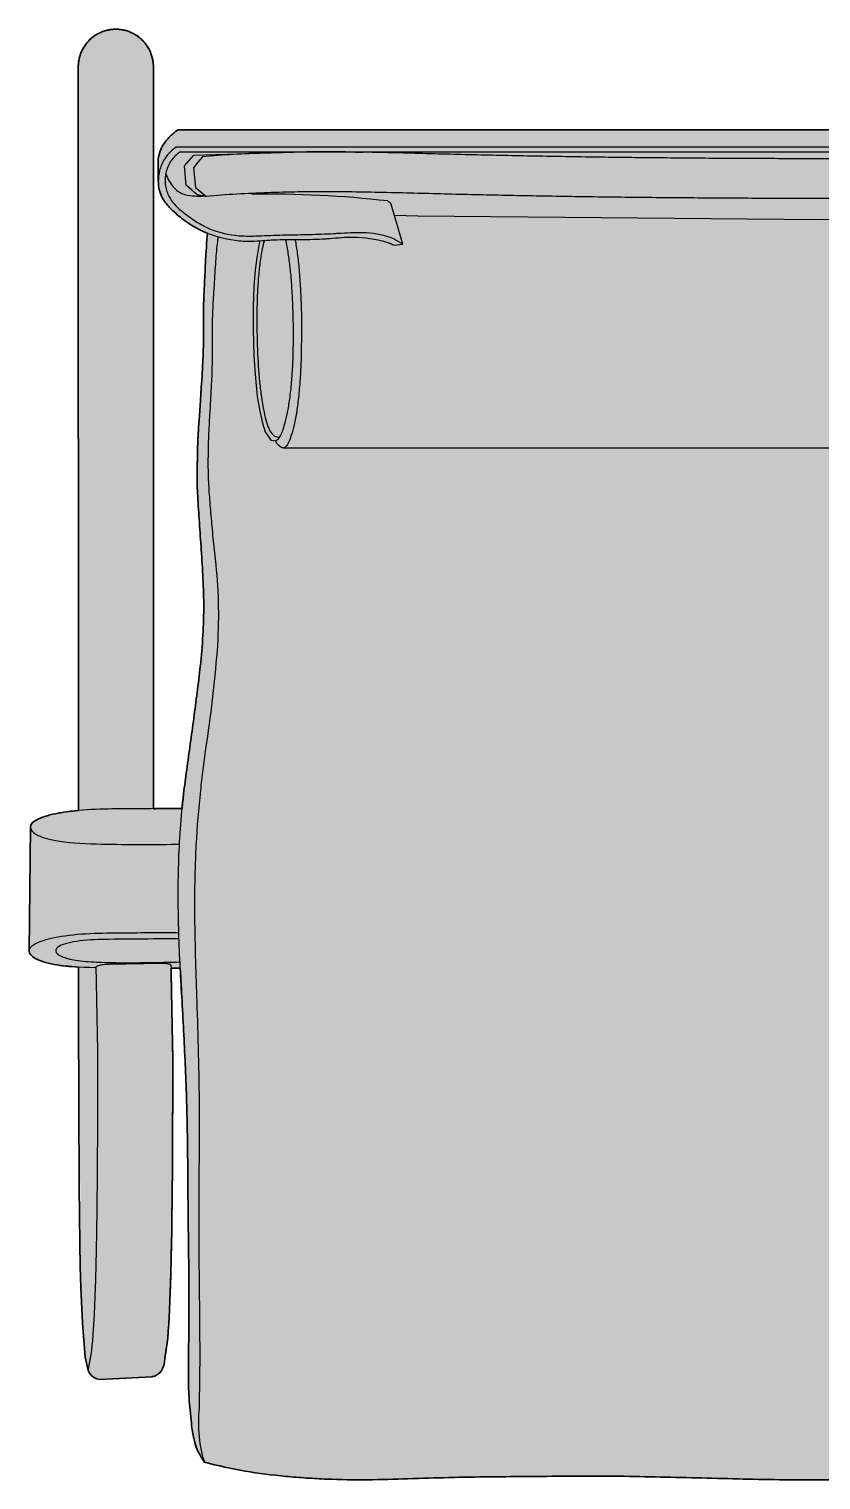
# Model space of a CAD drawing. Header units: millimetres. Extents: x 0 to 2593, y -1317 to 964.
# Drawn here: x 1627 to 2024, y -1104 to -377 of the extents above; entities that cross this region are included whole.
import ezdxf

# ---------------------------------------------------------------- set-up
doc = ezdxf.new("R2010")
doc.units = ezdxf.units.MM
doc.layers.add('Blocks', color=7, linetype='Continuous')
doc.layers.add('Blocks$Fill', color=7, linetype='Continuous', true_color=0xffffff)
doc.layers.add('Blocks$Inner', color=7, linetype='Continuous', lineweight=25, true_color=0x007f00)
doc.layers.add('Blocks$Outline', color=7, linetype='Continuous', lineweight=35, true_color=0xff3f3f)

# ---------------------------------------------------------------- blocks, each defined once
blk = doc.blocks.new('PK20 Top')
at = {"layer": 'Blocks$Fill'}
blk.add_hatch(color=256, dxfattribs=at).paths.add_polyline_path([(-438.19, 334.41), (-438.33, 706.19), (-438.34, 706.61), (-438.36, 707.03), (-438.38, 707.45), (-438.42, 707.88), (-438.46, 708.31), (-438.52, 708.74), (-438.59, 709.17), (-438.66, 709.61), (-438.75, 710.05), (-438.85, 710.48), (-438.96, 710.92), (-439.08, 711.36), (-439.22, 711.8), (-439.36, 712.23), (-439.52, 712.67), (-439.69, 713.1), (-439.87, 713.53), (-440.06, 713.96), (-440.26, 714.39), (-440.47, 714.81), (-440.7, 715.23), (-440.94, 715.64), (-441.18, 716.05), (-441.44, 716.46), (-441.71, 716.86), (-442, 717.25), (-442.29, 717.63), (-442.59, 718.01), (-442.9, 718.38), (-443.22, 718.75), (-443.56, 719.1), (-443.9, 719.45), (-444.25, 719.79), (-444.6, 720.12), (-444.97, 720.44), (-445.34, 720.75), (-445.72, 721.04), (-446.11, 721.33), (-446.51, 721.61), (-446.91, 721.88), (-447.31, 722.14), (-447.73, 722.38), (-448.14, 722.61), (-448.56, 722.84), (-448.99, 723.05), (-449.41, 723.25), (-449.85, 723.43), (-450.28, 723.61), (-450.71, 723.77), (-451.15, 723.93), (-451.59, 724.07), (-452.03, 724.2), (-452.46, 724.32), (-452.9, 724.42), (-453.34, 724.52), (-453.78, 724.61), (-454.21, 724.68), (-454.65, 724.74), (-455.08, 724.8), (-455.51, 724.84), (-455.94, 724.87), (-456.36, 724.89), (-456.78, 724.91), (-457.2, 724.91), (-457.61, 724.9), (-458.03, 724.89), (-458.46, 724.86), (-458.88, 724.83), (-459.31, 724.79), (-459.74, 724.73), (-460.17, 724.67), (-460.61, 724.59), (-461.04, 724.5), (-461.48, 724.41), (-461.91, 724.3), (-462.35, 724.18), (-462.79, 724.05), (-463.22, 723.9), (-463.66, 723.75), (-464.09, 723.58), (-464.52, 723.41), (-464.95, 723.22), (-465.37, 723.02), (-465.8, 722.8), (-466.21, 722.58), (-466.63, 722.35), (-467.04, 722.1), (-467.44, 721.84), (-467.84, 721.58), (-468.23, 721.3), (-468.62, 721.01), (-469, 720.71), (-469.37, 720.4), (-469.73, 720.08), (-470.09, 719.75), (-470.44, 719.42), (-470.78, 719.07), (-471.1, 718.71), (-471.43, 718.35), (-471.74, 717.98), (-472.04, 717.6), (-472.33, 717.22), (-472.61, 716.82), (-472.87, 716.43), (-473.13, 716.02), (-473.38, 715.61), (-473.61, 715.2), (-473.84, 714.78), (-474.05, 714.36), (-474.25, 713.93), (-474.44, 713.51), (-474.62, 713.07), (-474.79, 712.64), (-474.94, 712.21), (-475.09, 711.77), (-475.22, 711.33), (-475.34, 710.9), (-475.45, 710.46), (-475.55, 710.02), (-475.64, 709.59), (-475.71, 709.15), (-475.78, 708.72), (-475.84, 708.29), (-475.88, 707.86), (-475.92, 707.44), (-475.94, 707.01), (-475.96, 706.59), (-475.96, 706.18), (-475.82, 333.54), (-478.9, 333.23), (-481.87, 332.85), (-484.7, 332.41), (-487.35, 331.91), (-488.82, 331.59), (-490.22, 331.25), (-491.53, 330.89), (-492.77, 330.51), (-493.35, 330.32), (-493.91, 330.12), (-494.45, 329.92), (-494.96, 329.72), (-495.45, 329.51), (-495.92, 329.3), (-496.36, 329.09), (-496.77, 328.88), (-497.17, 328.66), (-497.35, 328.55), (-497.53, 328.44), (-497.7, 328.33), (-497.87, 328.21), (-498.03, 328.1), (-498.18, 327.99), (-498.33, 327.87), (-498.47, 327.76), (-498.61, 327.65), (-498.73, 327.53), (-498.85, 327.42), (-498.97, 327.3), (-499.08, 327.19), (-499.18, 327.07), (-499.27, 326.95), (-499.36, 326.84), (-499.4, 326.78), (-499.45, 326.72), (-499.48, 326.66), (-499.52, 326.6), (-499.56, 326.55), (-499.59, 326.49), (-499.63, 326.43), (-499.66, 326.37), (-499.69, 326.31), (-499.72, 326.25), (-499.74, 326.19), (-499.77, 326.14), (-499.79, 326.08), (-499.81, 326.02), (-499.83, 325.96), (-499.85, 325.9), (-499.87, 325.84), (-499.89, 325.78), (-499.9, 325.73), (-499.92, 325.67), (-499.93, 325.61), (-499.94, 325.55), (-499.95, 325.49), (-499.95, 325.43), (-499.96, 325.37), (-499.96, 325.31), (-499.97, 325.26), (-499.97, 325.2), (-500.62, 263.11), (-500.62, 263.07), (-500.62, 263.03), (-500.62, 262.97), (-500.61, 262.91), (-500.61, 262.85), (-500.6, 262.79), (-500.59, 262.74), (-500.58, 262.68), (-500.57, 262.62), (-500.56, 262.56), (-500.55, 262.5), (-500.53, 262.44), (-500.51, 262.39), (-500.5, 262.33), (-500.48, 262.27), (-500.45, 262.21), (-500.43, 262.15), (-500.41, 262.1), (-500.38, 262.04), (-500.35, 261.98), (-500.33, 261.92), (-500.3, 261.87), (-500.26, 261.81), (-500.23, 261.75), (-500.2, 261.69), (-500.16, 261.64), (-500.12, 261.58), (-500.08, 261.52), (-500.04, 261.46), (-500, 261.41), (-499.91, 261.29), (-499.82, 261.18), (-499.72, 261.07), (-499.61, 260.95), (-499.5, 260.84), (-499.38, 260.73), (-499.26, 260.61), (-499.13, 260.5), (-499, 260.39), (-498.86, 260.28), (-498.71, 260.17), (-498.56, 260.06), (-498.4, 259.95), (-498.23, 259.84), (-497.89, 259.62), (-497.51, 259.41), (-497.11, 259.18), (-496.67, 258.97), (-496.21, 258.75), (-495.73, 258.54), (-495.22, 258.33), (-494.68, 258.12), (-494.13, 257.92), (-493.55, 257.72), (-492.94, 257.53), (-492.31, 257.34), (-490.99, 256.99), (-489.57, 256.66), (-488.07, 256.36), (-486.71, 256.12), (-485.29, 255.91), (-482.29, 255.55), (-479.11, 255.27), (-475.79, 255.04), (-474.64, 94.29), (-473.84, 76.87), (-472.43, 59.67), (-470.99, 52.88), (-470.29, 51.56), (-469.36, 50.4), (-468.15, 49.43), (-466.72, 48.74), (-465.12, 48.39), (-439.16, 49.76), (-437.58, 50.16), (-436.19, 50.89), (-435.04, 51.88), (-434.16, 53.02), (-433.08, 55.45), (-431.13, 68.76), (-430.38, 80.28), (-429.67, 97.9), (-428.77, 153.42), (-429.47, 254.48), (-429.2, 254.48), (-429.2, 254.48), (-427.47, 254.49), (-424.86, 254.5), (-422.29, 204.26), (-420.73, 114.81), (-420.77, 50.15), (-420.67, 43.82), (-420.55, 40.69), (-420.38, 37.6), (-420.13, 34.57), (-419.97, 33.07), (-419.78, 31.59), (-419.47, 28.16), (-419.15, 25.41), (-418.83, 23.18), (-418.21, 19.69), (-417.92, 18.23), (-417.76, 17.55), (-417.6, 16.9), (-417.43, 16.27), (-417.24, 15.66), (-417.05, 15.06), (-416.84, 14.47), (-416.62, 13.89), (-416.38, 13.32), (-416.12, 12.76), (-415.85, 12.22), (-415.56, 11.69), (-415.41, 11.42), (-415.25, 11.16), (-414.01, 9.09), (-412.77, 7.02), (-412.77, 7.02), (-407.66, 5.71), (-402.56, 4.53), (-397.46, 3.48), (-392.35, 2.56), (-387.25, 1.74), (-382.15, 1.04), (-371.94, -0.09), (-361.71, -0.91), (-351.48, -1.47), (-341.24, -1.76), (-331.02, -1.79), (-228.3, 0.01), (-103.78, -1.9), (41.44, -0.15), (123.47, -1.79), (133.69, -1.76), (143.92, -1.47), (154.16, -0.91), (164.38, -0.09), (174.59, 1.04), (179.7, 1.74), (184.8, 2.56), (189.9, 3.48), (195.01, 4.53), (200.11, 5.71), (205.21, 7.02), (205.21, 7.02), (205.21, 7.02), (207.7, 11.16), (207.86, 11.42), (208.01, 11.69), (208.29, 12.22), (208.57, 12.76), (208.82, 13.32), (209.06, 13.89), (209.29, 14.47), (209.49, 15.06), (209.69, 15.66), (209.87, 16.27), (210.04, 16.9), (210.21, 17.55), (210.36, 18.23), (210.66, 19.69), (211.27, 23.18), (211.59, 25.41), (211.91, 28.16), (212.23, 31.59), (212.42, 33.07), (212.58, 34.57), (212.83, 37.6), (213, 40.69), (213.11, 43.82), (213.22, 50.15), (213.73, 170.88), (214.74, 204.26), (217.31, 254.5), (221.65, 254.48), (221.65, 254.48), (221.91, 254.48), (221.59, 121.11), (222.83, 80.28), (223.58, 68.76), (225.52, 55.45), (226.61, 53.02), (227.48, 51.88), (228.64, 50.89), (230.03, 50.16), (231.6, 49.76), (257.56, 48.39), (259.16, 48.74), (260.6, 49.43), (261.8, 50.4), (262.74, 51.56), (263.44, 52.88), (264.88, 59.67), (266.28, 76.87), (267.09, 94.29), (268.04, 144.75), (268.24, 255.04), (271.55, 255.27), (274.73, 255.55), (277.73, 255.91), (279.15, 256.12), (280.52, 256.36), (282.02, 256.66), (283.44, 256.99), (284.76, 257.34), (285.39, 257.53), (285.99, 257.72), (286.57, 257.92), (287.13, 258.12), (287.66, 258.33), (288.17, 258.54), (288.66, 258.75), (289.12, 258.97), (289.55, 259.18), (289.96, 259.41), (290.33, 259.62), (290.68, 259.84), (290.84, 259.95), (291, 260.06), (291.15, 260.17), (291.3, 260.28), (291.44, 260.39), (291.58, 260.5), (291.71, 260.61), (291.83, 260.73), (291.95, 260.84), (292.06, 260.95), (292.16, 261.07), (292.26, 261.18), (292.36, 261.29), (292.45, 261.41), (292.49, 261.46), (292.53, 261.52), (292.57, 261.58), (292.61, 261.64), (292.64, 261.69), (292.68, 261.75), (292.71, 261.81), (292.74, 261.87), (292.77, 261.92), (292.8, 261.98), (292.83, 262.04), (292.85, 262.1), (292.88, 262.15), (292.9, 262.21), (292.92, 262.27), (292.94, 262.33), (292.96, 262.39), (292.98, 262.44), (292.99, 262.5), (293.01, 262.56), (293.02, 262.62), (293.03, 262.68), (293.04, 262.74), (293.05, 262.79), (293.05, 262.85), (293.06, 262.91), (293.06, 262.97), (293.06, 263.03), (293.07, 263.07), (293.07, 263.11), (292.41, 325.2), (292.41, 325.26), (292.41, 325.31), (292.4, 325.37), (292.4, 325.43), (292.39, 325.49), (292.38, 325.55), (292.37, 325.61), (292.36, 325.67), (292.35, 325.73), (292.33, 325.78), (292.32, 325.84), (292.3, 325.9), (292.28, 325.96), (292.26, 326.02), (292.24, 326.08), (292.21, 326.14), (292.19, 326.19), (292.16, 326.25), (292.13, 326.31), (292.1, 326.37), (292.07, 326.43), (292.04, 326.49), (292, 326.55), (291.97, 326.6), (291.93, 326.66), (291.89, 326.72), (291.85, 326.78), (291.81, 326.84), (291.72, 326.95), (291.62, 327.07), (291.52, 327.19), (291.41, 327.3), (291.3, 327.42), (291.18, 327.53), (291.05, 327.65), (290.92, 327.76), (290.78, 327.87), (290.63, 327.99), (290.48, 328.1), (290.32, 328.21), (290.15, 328.33), (289.98, 328.44), (289.8, 328.55), (289.61, 328.66), (289.22, 328.88), (288.8, 329.09), (288.36, 329.3), (287.9, 329.51), (287.41, 329.72), (286.89, 329.92), (286.35, 330.12), (285.79, 330.32), (285.21, 330.51), (283.98, 330.89), (282.66, 331.25), (281.27, 331.59), (279.8, 331.91), (277.14, 332.41), (274.32, 332.85), (271.35, 333.23), (268.27, 333.54), (268.41, 706.19), (268.4, 706.61), (268.39, 707.03), (268.37, 707.45), (268.33, 707.88), (268.29, 708.31), (268.24, 708.74), (268.17, 709.18), (268.1, 709.62), (268.01, 710.05), (267.91, 710.49), (267.8, 710.93), (267.68, 711.37), (267.55, 711.81), (267.41, 712.25), (267.25, 712.68), (267.09, 713.12), (266.91, 713.55), (266.72, 713.98), (266.52, 714.41), (266.31, 714.83), (266.08, 715.25), (265.85, 715.67), (265.6, 716.08), (265.34, 716.49), (265.07, 716.89), (264.79, 717.28), (264.5, 717.67), (264.2, 718.05), (263.89, 718.42), (263.57, 718.79), (263.24, 719.15), (262.9, 719.5), (262.55, 719.84), (262.19, 720.17), (261.83, 720.49), (261.45, 720.8), (261.07, 721.1), (260.68, 721.39), (260.29, 721.67), (259.89, 721.94), (259.48, 722.2), (259.07, 722.45), (258.66, 722.68), (258.24, 722.91), (257.81, 723.12), (257.38, 723.32), (256.95, 723.51), (256.52, 723.69), (256.08, 723.85), (255.65, 724.01), (255.21, 724.15), (254.77, 724.28), (254.33, 724.4), (253.89, 724.51), (253.45, 724.61), (253.02, 724.69), (252.58, 724.77), (252.15, 724.83), (251.71, 724.89), (251.28, 724.93), (250.86, 724.96), (250.43, 724.99), (250.01, 725), (249.59, 725.01), (249.18, 725), (248.75, 724.99), (248.33, 724.96), (247.9, 724.93), (247.47, 724.89), (247.04, 724.83), (246.61, 724.77), (246.17, 724.69), (245.73, 724.61), (245.29, 724.51), (244.86, 724.4), (244.42, 724.28), (243.98, 724.15), (243.54, 724.01), (243.1, 723.85), (242.67, 723.69), (242.23, 723.51), (241.8, 723.32), (241.38, 723.12), (240.95, 722.91), (240.53, 722.68), (240.12, 722.45), (239.7, 722.2), (239.3, 721.94), (238.9, 721.67), (238.5, 721.39), (238.11, 721.1), (237.73, 720.8), (237.36, 720.49), (237, 720.17), (236.64, 719.84), (236.29, 719.5), (235.95, 719.15), (235.62, 718.79), (235.3, 718.42), (234.99, 718.05), (234.68, 717.67), (234.39, 717.28), (234.11, 716.89), (233.84, 716.49), (233.59, 716.08), (233.34, 715.67), (233.1, 715.25), (232.88, 714.83), (232.67, 714.41), (232.47, 713.98), (232.28, 713.55), (232.1, 713.12), (231.93, 712.68), (231.78, 712.25), (231.64, 711.81), (231.5, 711.37), (231.38, 710.93), (231.28, 710.49), (231.18, 710.05), (231.09, 709.62), (231.02, 709.18), (230.95, 708.74), (230.9, 708.31), (230.85, 707.88), (230.82, 707.45), (230.8, 707.03), (230.78, 706.61), (230.78, 706.19), (230.64, 334.41), (216.4, 334.45), (214.9, 347.89), (214.09, 353.9), (212.29, 366.87), (207.28, 405.65), (206.52, 413.56), (205.97, 421.37), (205.64, 429.1), (205.56, 436.73), (205.7, 444.22), (206.02, 451.56), (208.64, 492.4), (208.75, 495.17), (208.82, 498.56), (208.74, 509.75), (208.61, 516.15), (208.11, 525.6), (206.75, 545.38), (205.93, 559.55), (205.72, 565.92), (205.59, 587.44), (204.71, 607.42), (204.24, 615.69), (203.94, 619.35), (203.61, 622.7), (204.91, 623.21), (206.16, 623.75), (207.15, 624.2), (208.11, 624.68), (209.04, 625.17), (209.96, 625.68), (210.9, 626.23), (211.82, 626.8), (212.73, 627.39), (213.62, 628), (214.51, 628.64), (215.4, 629.29), (217.17, 630.67), (218.79, 632), (220.39, 633.39), (221.57, 634.5), (222.14, 635.06), (222.69, 635.62), (223.22, 636.19), (223.73, 636.77), (224.22, 637.35), (224.68, 637.92), (224.92, 638.25), (225.16, 638.58), (225.39, 638.91), (225.6, 639.24), (225.81, 639.57), (226.01, 639.9), (226.2, 640.24), (226.38, 640.58), (226.62, 641.06), (226.85, 641.54), (227.05, 642.03), (227.24, 642.53), (227.42, 643.03), (227.58, 643.55), (227.72, 644.07), (227.85, 644.61), (227.97, 645.22), (228.08, 645.86), (228.17, 646.5), (228.23, 647.15), (228.26, 647.55), (228.29, 647.96), (228.3, 648.37), (228.31, 648.78), (228.44, 657.31), (228.45, 657.9), (228.43, 658.49), (228.42, 658.8), (228.39, 659.11), (228.37, 659.43), (228.34, 659.74), (228.3, 660.05), (228.25, 660.36), (228.2, 660.67), (228.15, 660.98), (228.09, 661.28), (228.02, 661.59), (227.95, 661.89), (227.87, 662.2), (227.79, 662.5), (227.7, 662.8), (227.61, 663.1), (227.51, 663.39), (227.35, 663.84), (227.18, 664.28), (226.99, 664.72), (226.8, 665.16), (226.64, 665.47), (226.49, 665.79), (226.32, 666.1), (226.15, 666.4), (225.98, 666.71), (225.8, 667.01), (225.42, 667.61), (225.02, 668.19), (224.6, 668.76), (224.16, 669.32), (223.71, 669.87), (223.39, 670.24), (223.06, 670.6), (222.54, 671.15), (222, 671.68), (221.44, 672.2), (220.86, 672.7), (220.27, 673.19), (219.67, 673.65), (219.05, 674.1), (218.41, 674.53), (-425.97, 674.53), (-426.6, 674.1), (-427.22, 673.65), (-427.83, 673.19), (-428.42, 672.7), (-428.99, 672.2), (-429.55, 671.68), (-430.09, 671.15), (-430.62, 670.6), (-430.94, 670.24), (-431.26, 669.87), (-431.72, 669.32), (-432.15, 668.76), (-432.57, 668.19), (-432.97, 667.61), (-433.35, 667.01), (-433.53, 666.71), (-433.71, 666.4), (-433.88, 666.1), (-434.04, 665.79), (-434.2, 665.47), (-434.35, 665.16), (-434.55, 664.72), (-434.73, 664.28), (-434.91, 663.84), (-435.07, 663.39), (-435.17, 663.1), (-435.26, 662.8), (-435.35, 662.5), (-435.43, 662.2), (-435.51, 661.89), (-435.58, 661.59), (-435.64, 661.28), (-435.7, 660.98), (-435.76, 660.67), (-435.81, 660.36), (-435.85, 660.05), (-435.89, 659.74), (-435.92, 659.43), (-435.95, 659.11), (-435.97, 658.8), (-435.99, 658.49), (-436, 657.9), (-436, 657.31), (-435.86, 648.78), (-435.85, 648.37), (-435.84, 647.96), (-435.82, 647.55), (-435.79, 647.15), (-435.72, 646.5), (-435.63, 645.86), (-435.53, 645.22), (-435.4, 644.61), (-435.27, 644.07), (-435.13, 643.55), (-434.97, 643.03), (-434.8, 642.53), (-434.61, 642.03), (-434.4, 641.54), (-434.18, 641.06), (-433.94, 640.58), (-433.76, 640.24), (-433.57, 639.9), (-433.37, 639.57), (-433.16, 639.24), (-432.94, 638.91), (-432.71, 638.58), (-432.48, 638.25), (-432.23, 637.92), (-431.77, 637.35), (-431.29, 636.77), (-430.78, 636.19), (-430.25, 635.62), (-429.69, 635.06), (-429.13, 634.5), (-427.94, 633.39), (-426.34, 632), (-424.72, 630.67), (-422.95, 629.29), (-422.07, 628.64), (-421.18, 628), (-420.28, 627.39), (-419.37, 626.8), (-418.45, 626.23), (-417.51, 625.68), (-416.6, 625.17), (-415.66, 624.68), (-414.71, 624.2), (-413.72, 623.75), (-412.46, 623.21), (-411.17, 622.7), (-411.5, 619.35), (-411.79, 615.69), (-412.98, 591.95), (-413.15, 587.44), (-413.28, 565.92), (-413.48, 559.55), (-414.3, 545.38), (-415.66, 525.6), (-416.16, 516.15), (-416.3, 509.75), (-416.38, 498.56), (-416.31, 495.17), (-416.19, 492.4), (-413.58, 451.56), (-413.26, 444.22), (-413.11, 436.73), (-413.2, 429.1), (-413.52, 421.37), (-414.07, 413.56), (-414.84, 405.65), (-421.64, 353.9), (-422.45, 347.89), (-423.95, 334.45)], flags=0)
at = {"layer": 'Blocks$Inner'}
for p, q in [((-475.82, 333.31), (-475.96, 706.18)), ((-438.19, 334.35), (-438.33, 706.19)), ((-425.97, 674.53), (218.41, 674.53)), ((219.35, 665.8), (-426.91, 665.8)), ((217.5, 663.34), (-425.06, 663.34)), ((-436, 657.31), (-435.86, 648.78)), ((-421.82, 646.59), (-422.71, 656.37)), ((-416.4, 642.01), (-421.79, 646.53)), ((-313.37, 617.2), (-319.15, 637.29)), ((-317.66, 616.71), (-313.37, 617.2)), ((-499.97, 325.2), (-500.62, 263.11)), ((-420.87, 126.05), (-420.91, 130.87))]:
    blk.add_line(p, q, dxfattribs=at)
for points in [[(-422.7, 656.39), (-418.07, 661.86), (-357.13, 663.59), (-337.12, 663.35), (-333.17, 663.29)], [(-413.79, 661), (-415.99, 658.24), (-418.18, 655.48), (-417.7, 650.53), (-417.21, 645.57), (-414.58, 643.36), (-411.95, 641.14)], [(109.97, 631.64), (98.29, 631.19), (-103.78, 629.49), (-305.85, 631.19), (-317.52, 631.64)], [(-384.91, 618.92), (-385.28, 617.53), (-386.4, 611.59), (-387.3, 604.4), (-387.94, 595.92), (-388.3, 586.06), (-388.32, 574.71), (-387.95, 561.16), (-387.22, 550.03), (-386.24, 540.94), (-385.06, 533.54), (-383.72, 527.53), (-382.36, 523.21), (-379.48, 518.99), (-377.13, 518.72), (-375.62, 519.72)], [(-373.18, 515.18), (-103.78, 515.18), (165.62, 515.18)], [(-439.16, 49.76), (-465.12, 48.39), (-466.72, 48.74), (-468.15, 49.43), (-469.36, 50.4), (-470.29, 51.56), (-470.99, 52.88), (-472.43, 59.67), (-473.84, 76.87), (-474.64, 94.29), (-474.97, 104.97), (-475.23, 116.5), (-475.59, 144.75), (-475.79, 230.02), (-475.79, 255.1)], [(-412.77, 7.02), (-414.01, 9.09), (-415.25, 11.16)]]:
    blk.add_lwpolyline(points, dxfattribs=at)
for centre, radius, start, end in [((-457.15, 706.09), 18.82, 0.29964, 180), ((-381.41, 111.57), 530.74, 83.45539, 90.83979)]:
    blk.add_arc(centre, radius, start, end, dxfattribs=at)
for points, knots in [([(-435.92, 656.05), (-436, 656.86), (-436.07, 659.36), (-435.49, 662.45), (-433.92, 666.31), (-432.32, 668.7), (-429.49, 671.87), (-427.68, 673.41), (-425.97, 674.53)], [-22.958154, -22.958154, -22.958154, -22.958154, -20.408714, -15.150867, -13.149932, -7.266655, -6.260067, 0, 0, 0, 0]), ([(-426.91, 665.8), (-428.74, 664.52), (-430.64, 662.76), (-433.43, 658.97), (-434.76, 656.08), (-435.83, 651.5), (-435.98, 648.03), (-435.35, 643.91), (-434.26, 640.9), (-431.89, 637.24), (-428.57, 633.85), (-423.41, 629.53), (-418.94, 626.33), (-410.45, 621.99), (-401.33, 619.55), (-390.44, 618.44), (-384.86, 618.93), (-376.58, 619.54), (-370.42, 619.54), (-361.21, 619.56), (-355.39, 619.69), (-346.75, 620.29), (-341.81, 620.94), (-331.5, 620.6), (-324.04, 619.26), (-319.01, 617.36), (-318.21, 617), (-317.66, 616.71)], [811.591004, 811.591004, 811.591004, 811.591004, 818.437585, 819.459918, 826.248579, 828.316755, 834.398381, 837.355801, 842.582897, 846.31389, 852.936124, 857.249607, 866.679956, 871.171121, 887.642873, 891.889457, 904.770354, 908.486624, 921.897835, 925.083791, 938.562296, 941.107198, 955.226758, 957.130605, 973.348577, 974.262071, 976.923547, 976.923547, 976.923547, 976.923547]), ([(-425.06, 663.34), (-426.83, 662.1), (-428.64, 660.34), (-431.05, 656.51), (-432.04, 653.6), (-432.58, 649.1), (-432.3, 645.74), (-430.9, 641.68), (-429.05, 638.56), (-425.9, 635.14), (-422.42, 632.43), (-417.53, 628.86), (-412.99, 626.06), (-404.77, 622.68), (-397.28, 621.39), (-387.26, 621.19), (-381.01, 621.61), (-372.02, 621.9), (-365.94, 621.95), (-357, 622.15), (-351.32, 622.36), (-342.34, 622.91), (-336.8, 623.27), (-327.38, 622.85), (-322.03, 621.85), (-316.37, 619.23), (-314.72, 618.21), (-313.37, 617.2)], [904.407793, 904.407793, 904.407793, 904.407793, 911.254375, 912.276707, 919.065368, 921.133544, 927.21517, 930.17259, 935.399686, 939.130679, 945.752913, 950.066397, 959.496746, 963.987911, 980.459663, 984.706246, 997.587143, 1001.303413, 1014.714624, 1017.90058, 1031.379086, 1033.923987, 1048.043548, 1049.947394, 1066.165367, 1067.07886, 1073.770095, 1073.770095, 1073.770095, 1073.770095]), ([(-103.78, 660.01), (-114.07, 660.02), (-134.71, 660.07), (-165.69, 660.24), (-196.7, 660.53), (-227.71, 660.94), (-253.57, 661.41), (-274.27, 661.86), (-289.76, 662.23), (-305.25, 662.65), (-320.76, 663.06), (-336.27, 663.36), (-351.75, 663.49), (-367.22, 663.38), (-387.87, 662.85), (-403.4, 661.92), (-413.79, 661)], [6.499797, 6.499797, 6.499797, 6.499797, 6.5495941, 6.5995941, 6.6495941, 6.6995941, 6.7495941, 6.7745941, 6.7995941, 6.8245941, 6.8495941, 6.8745941, 6.8995941, 6.9245941, 6.9495941, 6.9995941, 6.9995941, 6.9995941, 6.9995941]), ([(206.23, 661), (195.84, 661.92), (180.31, 662.85), (159.66, 663.38), (144.2, 663.49), (128.72, 663.36), (113.21, 663.06), (97.69, 662.65), (82.2, 662.23), (66.71, 661.86), (46.02, 661.41), (20.16, 660.94), (-10.85, 660.53), (-41.87, 660.24), (-72.84, 660.07), (-93.48, 660.02), (-103.78, 660.01)], [6, 6, 6, 6, 6.05, 6.075, 6.1, 6.125, 6.15, 6.175, 6.2, 6.225, 6.25, 6.3, 6.35, 6.4, 6.45, 6.499797, 6.499797, 6.499797, 6.499797]), ([(-432, 652.47), (-431.61, 651.19), (-430.61, 648.89), (-428.24, 645.5), (-425.16, 642.9), (-421.02, 641.54), (-416.98, 641.3), (-414.28, 641.32), (-413.22, 641.35)], [24.405325, 24.405325, 24.405325, 24.405325, 28.647197, 32.301124, 37.279286, 41.565488, 47.009446, 50.549152, 50.549152, 50.549152, 50.549152]), ([(-411.95, 641.14), (-413.05, 641.3), (-414.4, 641.52), (-415.6, 641.76), (-416.21, 641.9), (-416.37, 641.98), (-416.4, 642.01)], [8.08969398, 8.08969398, 8.08969398, 8.08969398, 8.11052731, 8.12094398, 8.13136065, 8.14005062, 8.14005062, 8.14005062, 8.14005062]), ([(-319.53, 643.02), (-319.53, 643.02), (-324.67, 643.14), (-334.95, 643.34), (-350.34, 643.48), (-365.71, 643.41), (-386.23, 642.92), (-401.65, 642.04), (-411.95, 641.14)], [7.9396895, 7.9396895, 7.9396895, 7.9396895, 7.939694, 7.964694, 7.989694, 8.014694, 8.039694, 8.089694, 8.089694, 8.089694, 8.089694]), ([(-103.78, 640.1), (-114.04, 640.1), (-134.59, 640.15), (-165.41, 640.32), (-196.24, 640.59), (-227.06, 640.99), (-252.75, 641.43), (-273.31, 641.86), (-288.7, 642.22), (-303.83, 642.62), (-313.83, 642.89), (-319.53, 643.02)], [7.5911259, 7.5911259, 7.5911259, 7.5911259, 7.6410708, 7.6910708, 7.7410708, 7.7910708, 7.8410708, 7.8660708, 7.8910708, 7.9160708, 7.9396895, 7.9396895, 7.9396895, 7.9396895]), ([(111.98, 643.02), (106.27, 642.89), (96.27, 642.62), (81.15, 642.22), (65.75, 641.86), (45.2, 641.43), (19.5, 640.99), (-11.32, 640.59), (-42.15, 640.32), (-72.97, 640.15), (-93.51, 640.1), (-103.78, 640.1)], [7.2425623, 7.2425623, 7.2425623, 7.2425623, 7.266181, 7.291181, 7.316181, 7.341181, 7.391181, 7.441181, 7.491181, 7.541181, 7.5911259, 7.5911259, 7.5911259, 7.5911259]), ([(-411.17, 622.7), (-411.63, 618.45), (-412, 613.36), (-412.27, 607.42), (-412.37, 605.12), (-412.55, 600.29), (-413.01, 592.14), (-413.31, 582.84), (-413.13, 572.13), (-413.38, 559.85), (-413.95, 550.47), (-414.3, 545.38)], [0.4003375, 0.4003375, 0.4003375, 0.4003375, 0.5238095, 0.5238095, 0.5238095, 0.5714286, 0.6190476, 0.6666667, 0.7142857, 0.7619048, 0.8095238, 0.8095238, 0.8095238, 0.8095238]), ([(-406.01, 621.08), (-406.04, 620.31), (-406.18, 618.75), (-406.6, 615.54), (-406.96, 611.32), (-407.39, 605.86), (-407.76, 599.93), (-408.11, 593.4), (-408.6, 586.18), (-408.89, 578.08), (-408.77, 568.94), (-408.82, 558.68), (-409.26, 547.11), (-409.87, 536.23), (-410.47, 526.47), (-410.82, 518.56), (-411, 509.95), (-410.96, 500.65), (-410.32, 490.64), (-409.42, 479.93), (-408.4, 468.63), (-407.56, 460.62), (-407.11, 456.51)], [-0.6247035, -0.6247035, -0.6247035, -0.6247035, -0.6041667, -0.5833333, -0.5416667, -0.5, -0.4583333, -0.4166667, -0.375, -0.3333333, -0.2916667, -0.25, -0.2083333, -0.1666667, -0.1458333, -0.125, -0.1041667, -0.0833333, -0.0625, -0.0416667, -0.0208333, 0, 0, 0, 0]), ([(-382.7, 619.21), (-383.43, 616.63), (-384.51, 611.65), (-385.62, 602.45), (-386.2, 593.9), (-386.47, 584.85), (-386.47, 572.58), (-386.11, 560.58), (-385.3, 549.6), (-384.19, 539.69), (-382.35, 529.79), (-380.14, 523.13), (-377.25, 520.5), (-375.03, 520.5)], [-0.9833417, -0.9833417, -0.9833417, -0.9833417, -0.8888889, -0.8333333, -0.7777778, -0.7222222, -0.6666667, -0.5555556, -0.5, -0.4444444, -0.3333333, -0.2222222, -0.1666667, -0.1666667, -0.1666667, -0.1666667]), ([(-368.15, 573.81), (-368.17, 577.01), (-368.29, 583.39), (-368.7, 592.74), (-369.32, 601.48), (-370.19, 609.32), (-371.13, 615.28), (-371.79, 618.44), (-372.07, 619.63)], [0.3333333, 0.3333333, 0.3333333, 0.3333333, 0.3888889, 0.4444444, 0.5, 0.5555556, 0.6111111, 0.648074, 0.648074, 0.648074, 0.648074]), ([(-367.38, 619.6), (-367.31, 619.24), (-366.84, 616.74), (-366.04, 611.72), (-365.16, 603.3), (-364.55, 593.85), (-364.22, 585.8), (-364.08, 579.03), (-364.11, 573.63), (-364.19, 568.15), (-364.25, 563.03), (-364.36, 558.04), (-364.65, 551.57), (-365.14, 545.11), (-365.73, 539.21), (-366.23, 535.21), (-366.78, 531.61), (-367.6, 527.21), (-368.32, 524.38), (-368.84, 522.68)], [0.3792907, 0.3792907, 0.3792907, 0.3792907, 0.3888889, 0.4444444, 0.5, 0.5555556, 0.6111111, 0.6388889, 0.6666667, 0.6944444, 0.7222222, 0.75, 0.7777778, 0.8333333, 0.8611111, 0.8888889, 0.9166667, 0.9444444, 1, 1, 1, 1]), ([(-368.57, 554.7), (-368.4, 557.79), (-368.17, 564.16), (-368.14, 570.59), (-368.15, 573.79)], [0.2222222, 0.2222222, 0.2222222, 0.2222222, 0.2777778, 0.3332515, 0.3332515, 0.3332515, 0.3332515]), ([(-370.24, 537.92), (-369.87, 540.33), (-369.2, 545.61), (-368.74, 551.59), (-368.57, 554.67)], [0.1111111, 0.1111111, 0.1111111, 0.1111111, 0.1666667, 0.2220504, 0.2220504, 0.2220504, 0.2220504]), ([(-414.3, 545.38), (-415.81, 524.26), (-416.17, 518.06), (-416.29, 511.25), (-416.3, 509.75)], [0.80952381, 0.80952381, 0.80952381, 0.80952381, 0.8452381, 0.85515619, 0.85515619, 0.85515619, 0.85515619]), ([(-372.74, 526.18), (-372.29, 527.71), (-371.4, 531.14), (-370.61, 535.49), (-370.24, 537.88)], [0, 0, 0, 0, 0.0555556, 0.1108371, 0.1108371, 0.1108371, 0.1108371]), ([(-375.62, 519.72), (-375.37, 519.98), (-374.39, 521.36), (-373.44, 523.86), (-372.75, 526.15)], [15, 15, 15, 15, 15.0277778, 15.1111026, 15.1111026, 15.1111026, 15.1111026]), ([(-368.84, 522.68), (-369.34, 520.99), (-370.09, 518.84), (-371.11, 516.83), (-371.87, 515.77), (-372.65, 515.19), (-373.72, 515.1), (-376.04, 516.32), (-377.13, 518.72)], [1, 1, 1, 1, 1.0555556, 1.0833333, 1.1111111, 1.1388889, 1.1666667, 1.2222222, 1.2222222, 1.2222222, 1.2222222]), ([(-420.98, 137.44), (-421.08, 148.63), (-421.11, 170.9), (-422.17, 204.22), (-423.66, 232.21), (-424.92, 254.91), (-425.64, 272.07), (-425.96, 289.33), (-425.7, 312.61), (-424.51, 330.18), (-423.18, 341.87)], [4.728114, 4.728114, 4.728114, 4.728114, 4.894781, 5.061448, 5.228114, 5.311448, 5.394781, 5.478114, 5.561448, 5.728114, 5.728114, 5.728114, 5.728114]), ([(-414.77, 343.51), (-415.76, 334.38), (-416.89, 320.61), (-417.56, 302.32), (-417.76, 288.64), (-417.66, 275.18), (-417.37, 261.74), (-416.97, 248.28), (-416.35, 230.34), (-415.69, 208), (-415.27, 181.25), (-415.47, 158.95), (-415.57, 141.15), (-415.63, 129.99), (-415.6, 121.01), (-415.56, 114.31), (-415.5, 107.58), (-415.45, 100.77), (-415.38, 93.98), (-415.3, 87.24), (-415.22, 80.46), (-415.14, 71.24), (-415.11, 59.52), (-415.12, 50.31), (-415.44, 34.49)], [3, 3, 3, 3, 3.090909, 3.136364, 3.181818, 3.227273, 3.272727, 3.318182, 3.363636, 3.454545, 3.545455, 3.636364, 3.681818, 3.727273, 3.75, 3.772727, 3.795455, 3.818182, 3.840909, 3.863636, 3.886364, 3.909091, 3.954545, 4, 4, 4, 4]), ([(-423.95, 334.45), (-428.45, 334.45), (-438.62, 334.43), (-454.47, 334.29), (-471.83, 334.16), (-487.65, 332.27), (-498.01, 328.94), (-500.99, 325.12), (-497.83, 321.36), (-487.14, 317.68), (-460.89, 316.29), (-439.64, 316.49), (-425.78, 316.58), (-425.25, 316.58)], [44.466029, 44.466029, 44.466029, 44.466029, 57.965212, 75.003192, 92.12148, 109.5772, 124.926092, 140.825745, 156.390247, 172.556488, 194.80623, 234.930322, 236.496993, 236.496993, 236.496993, 236.496993]), ([(-466.99, 254.67), (-467.17, 254.68), (-474.77, 254.91), (-487.79, 255.6), (-498.48, 259.28), (-501.64, 263.03), (-498.67, 266.86), (-488.31, 270.19), (-472.49, 272.08), (-455.12, 272.21), (-439.57, 272.34), (-429.71, 272.37), (-425.51, 272.37)], [-195.344717, -195.344717, -195.344717, -195.344717, -194.80623, -172.556488, -156.390247, -140.825745, -124.926092, -109.5772, -92.12148, -75.003192, -57.965212, -45.376188, -45.376188, -45.376188, -45.376188]), ([(-425.48, 269.16), (-429.51, 269.15), (-433.53, 269.14), (-437.55, 269.13), (-437.55, 269.13), (-437.55, 269.13), (-437.55, 269.13), (-437.82, 269.13), (-445.48, 269.11), (-457.95, 269.04), (-475.68, 268.61), (-485.92, 265.98), (-488.03, 262.96), (-485.26, 260.33), (-477.65, 258.26), (-457.59, 256.87), (-440.02, 257.34), (-426.07, 257.6), (-425.01, 257.62)], [44.638712, 44.638712, 44.638712, 44.638712, 56.76404, 56.76404, 56.76404, 56.764553, 56.764553, 56.764553, 57.582848, 79.833788, 94.575031, 109.089975, 119.21463, 131.67774, 142.191959, 153.108436, 191.862308, 195.036774, 195.036774, 195.036774, 195.036774]), ([(-467, 255.07), (-467.01, 255.13), (-466.96, 255.28), (-466.69, 255.52), (-466.14, 255.77), (-465.37, 256), (-464.42, 256.21), (-462.91, 256.44), (-461.67, 256.55), (-460.78, 256.59)], [9, 9, 9, 9, 9.0533957, 9.1228402, 9.1922846, 9.2617291, 9.3311735, 9.400618, 9.5395069, 9.5395069, 9.5395069, 9.5395069]), ([(-434.91, 257.06), (-434.18, 257.06), (-433.18, 257.03), (-431.96, 256.92), (-431.16, 256.8), (-430.51, 256.66), (-430, 256.49), (-429.66, 256.3), (-429.54, 256.17), (-429.5, 256.02)], [11.5395069, 11.5395069, 11.5395069, 11.5395069, 11.650618, 11.7061735, 11.7617291, 11.8172846, 11.8728402, 11.9283957, 11.9839513, 11.9839513, 11.9839513, 11.9839513]), ([(-424.86, 254.5), (-425.73, 254.5), (-427.18, 254.49), (-428.62, 254.48), (-429.2, 254.48), (-429.2, 254.48), (-429.2, 254.48), (-429.2, 254.48), (-429.29, 254.48), (-429.38, 254.48), (-429.47, 254.48)], [-237.542448, -237.542448, -237.542448, -237.542448, -234.930322, -233.195671, -233.195671, -233.195671, -233.195604, -233.195604, -233.195604, -232.927051, -232.927051, -232.927051, -232.927051]), ([(-420.73, 114.81), (-420.75, 117.19), (-420.85, 124.75), (-420.93, 132.28), (-420.98, 137.44)], [4, 4, 4, 4, 4.2281143, 4.7281143, 4.7281143, 4.7281143, 4.7281143]), ([(-419.78, 31.59), (-420.06, 33.56), (-420.43, 37.57), (-420.78, 45.89), (-420.8, 56.53), (-420.61, 69.16), (-420.52, 81.68), (-420.52, 94.06), (-420.59, 102.24), (-420.73, 114.81)], [3, 3, 3, 3, 3.083333, 3.166667, 3.333333, 3.5, 3.666667, 3.833333, 4, 4, 4, 4]), ([(-412.77, 7.02), (-405.96, 5.18), (-392.35, 2.25), (-375.35, 0.13), (-361.72, -0.95), (-348.07, -1.71), (-331.01, -1.94), (-310.64, -1.32), (-290.23, -0.62), (-269.65, -0.28), (-249.01, -0.16), (-228.3, 0.04), (-207.55, 0.08), (-186.81, -0.34), (-166.06, -0.83), (-145.31, -1.38), (-124.56, -1.82), (-110.7, -1.9), (-103.78, -1.9)], [4.9999987, 4.9999987, 4.9999987, 4.9999987, 5.033332, 5.0666653, 5.083332, 5.0999987, 5.133332, 5.1666653, 5.1999987, 5.233332, 5.2666653, 5.2999987, 5.333332, 5.3666653, 5.3999987, 5.433332, 5.4666653, 5.4999817, 5.4999817, 5.4999817, 5.4999817]), ([(-103.78, -1.9), (-96.85, -1.9), (-83, -1.82), (-62.25, -1.38), (-41.5, -0.83), (-20.74, -0.34), (0, 0.08), (20.75, 0.04), (41.46, -0.16), (62.1, -0.28), (82.67, -0.62), (103.08, -1.32), (123.45, -1.94), (140.51, -1.71), (154.16, -0.95), (167.79, 0.13), (184.8, 2.25), (198.41, 5.18), (205.21, 7.02)], [5.4999817, 5.4999817, 5.4999817, 5.4999817, 5.5332981, 5.5666314, 5.5999647, 5.6332981, 5.6666314, 5.6999647, 5.7332981, 5.7666314, 5.7999647, 5.8332981, 5.8666314, 5.8999647, 5.9166314, 5.9332981, 5.9666314, 5.9999647, 5.9999647, 5.9999647, 5.9999647])]:
    blk.add_open_spline(points, degree=3, knots=knots, dxfattribs=at)
for points, degree in [([(-421.79, 646.53), (-421.81, 646.55), (-421.82, 646.57), (-421.82, 646.59)], 3), ([(-319.15, 637.29), (-319.71, 637.83), (-320.3, 638.35), (-320.91, 638.84)], 3), ([(-414.84, 405.65), (-414.26, 410.96), (-413.38, 421.42), (-412.94, 436.82), (-413.51, 451.66), (-414.46, 465.88), (-415.44, 479.48), (-416.26, 492.52), (-416.53, 500.75), (-416.16, 516.15)], 3), ([(-407.11, 456.51), (-406.35, 449.74), (-405.47, 435.77), (-405.9, 420.96), (-406.44, 413.36)], 3), ([(-406.44, 413.36), (-407.11, 405.33), (-408.74, 389.03), (-410.91, 372.61), (-412.14, 364.47)], 3), ([(-421.64, 353.9), (-421.04, 358.24), (-419.84, 366.88), (-418.05, 379.77), (-416.39, 392.52), (-415.3, 401.43), (-414.84, 405.65)], 3), ([(-412.14, 364.47), (-412.63, 360.97), (-413.57, 353.97), (-414.39, 346.99), (-414.77, 343.51)], 3), ([(-423.18, 341.87), (-422.95, 343.88), (-422.46, 347.89), (-421.92, 351.9), (-421.64, 353.9)], 3), ([(-466.1, 209.34), (-467, 255.07)], 1), ([(-460.78, 256.59), (-447.85, 256.83)], 1), ([(-447.85, 256.83), (-434.91, 257.06)], 1), ([(-429.5, 256.02), (-428.57, 208.09)], 1), ([(-466.28, 155.68), (-466.1, 209.34)], 1), ([(-428.57, 208.09), (-428.77, 153.42)], 1), ([(-466.64, 122.67), (-466.28, 155.68)], 1), ([(-428.77, 153.42), (-429.14, 121.11)], 1), ([(-467.16, 98.85), (-466.64, 122.67)], 1), ([(-429.14, 121.11), (-429.67, 97.9)], 1), ([(-467.86, 80.83), (-467.16, 98.85)], 1), ([(-429.67, 97.9), (-430.38, 80.28)], 1), ([(-468.61, 69.04), (-467.86, 80.83)], 1), ([(-430.38, 80.28), (-431.13, 68.76)], 1), ([(-469.34, 61.96), (-468.61, 69.04)], 1), ([(-431.13, 68.76), (-433.08, 55.45)], 1), ([(-470.04, 58.12), (-469.34, 61.96)], 1), ([(-470.99, 52.88), (-470.04, 58.12)], 1), ([(-436.19, 50.89), (-437.58, 50.16)], 1), ([(-435.04, 51.88), (-436.19, 50.89)], 1), ([(-434.16, 53.02), (-435.04, 51.88)], 1), ([(-433.08, 55.45), (-434.16, 53.02)], 1), ([(-437.58, 50.16), (-439.16, 49.76)], 1), ([(-415.25, 11.16), (-416.09, 12.54), (-417.39, 15.54), (-418.47, 20.75), (-419.37, 26.5), (-419.78, 31.59)], 3), ([(-415.44, 34.49), (-415.85, 29.41), (-415.83, 24.43), (-415.38, 19.77)], 3), ([(-415.38, 19.77), (-414.94, 15.11), (-414.07, 10.76), (-412.77, 7.02)], 3)]:
    blk.add_open_spline(points, degree=degree, dxfattribs=at)
at = {"layer": 'Blocks$Outline'}
for points in [[(-475.96, 706.18), (-475.82, 333.54)], [(-436, 657.31), (-435.86, 648.78)], [(-499.97, 325.2), (-500.62, 263.11)], [(-475.79, 255.04), (-475.79, 230.02), (-475.59, 144.75), (-475.23, 116.5), (-474.97, 104.97), (-474.64, 94.29), (-473.84, 76.87), (-472.43, 59.67), (-470.99, 52.88), (-470.29, 51.56), (-469.36, 50.4), (-468.15, 49.43), (-466.72, 48.74), (-465.12, 48.39), (-439.16, 49.76)]]:
    blk.add_lwpolyline(points, dxfattribs=at)
blk.add_rational_spline([(-438.19, 334.41), (-438.26, 520.3), (-438.33, 706.19), (-438.43, 724.96), (-457.2, 724.91), (-475.88, 724.86), (-475.96, 706.18)], [1, 1, 1, 0.708030665767, 1, 0.70894234178, 0.998182341402], degree=2, knots=[0.060543, 0.060543, 0.060543, 371.839677, 371.839677, 401.346784, 401.346784, 430.761756, 430.761756, 430.761756], dxfattribs=at)
for points, knots in [([(228.44, 657.31), (228.45, 657.71), (228.43, 659.77), (227.94, 662.45), (226.36, 666.31), (224.76, 668.7), (221.94, 671.87), (220.12, 673.41), (218.41, 674.53), (3.62, 674.53), (-211.17, 674.53), (-425.97, 674.53), (-427.68, 673.41), (-429.49, 671.87), (-432.32, 668.7), (-433.92, 666.31), (-435.49, 662.45), (-435.99, 659.77), (-436.01, 657.71), (-436, 657.31)], [-666.016856, -666.016856, -666.016856, -666.016856, -664.786926, -659.52908, -657.528145, -651.644868, -650.638279, -644.378212, -644.378212, -644.378212, 0, 0, 0, 6.260067, 7.266655, 13.149932, 15.150867, 20.408714, 21.638643, 21.638643, 21.638643, 21.638643]), ([(-435.86, 648.78), (-435.86, 648.23), (-435.79, 646.8), (-435.35, 643.91), (-434.26, 640.9), (-431.89, 637.24), (-428.57, 633.85), (-423.41, 629.53), (-418.94, 626.33), (-414.28, 623.95), (-412.04, 623.03), (-411.17, 622.7)], [832.589518, 832.589518, 832.589518, 832.589518, 834.398381, 837.355801, 842.582897, 846.31389, 852.936124, 857.249607, 866.679956, 871.171121, 873.93856, 873.93856, 873.93856, 873.93856]), ([(-411.17, 622.7), (-411.63, 618.45), (-412, 613.36), (-412.27, 607.42), (-412.37, 605.12), (-412.55, 600.29), (-413.01, 592.14), (-413.31, 582.84), (-413.13, 572.13), (-413.38, 559.85), (-413.95, 550.47), (-414.3, 545.38), (-415.62, 526.89), (-416.05, 520.01), (-416.25, 513.4), (-416.29, 511.25), (-416.3, 509.75)], [0.4003375, 0.4003375, 0.4003375, 0.4003375, 0.5238095, 0.5238095, 0.5238095, 0.5714286, 0.6190476, 0.6666667, 0.7142857, 0.7619048, 0.8095238, 0.8095238, 0.8095238, 0.8407908, 0.8452381, 0.8551562, 0.8551562, 0.8551562, 0.8551562]), ([(-416.3, 509.75), (-416.48, 499.46), (-416.22, 491.84), (-415.44, 479.48), (-414.46, 465.88), (-413.51, 451.66), (-412.94, 436.82), (-413.38, 421.42), (-414.26, 410.96), (-414.84, 405.65), (-415.3, 401.43), (-416.39, 392.52), (-418.05, 379.77), (-419.84, 366.88), (-421.04, 358.24), (-421.64, 353.9), (-421.92, 351.9), (-422.46, 347.89), (-422.95, 343.88), (-423.18, 341.87), (-423.46, 339.4), (-423.72, 336.92), (-423.95, 334.45)], [-7.876913, -7.876913, -7.876913, -7.876913, -7.858549, -7.83681, -7.815071, -7.793332, -7.771593, -7.749853, -7.728114, -7.728114, -7.728114, -7.478114, -7.228114, -6.978114, -6.728114, -6.728114, -6.728114, -6.228114, -5.728114, -5.728114, -5.728114, -5.692885, -5.692885, -5.692885, -5.692885]), ([(-423.95, 334.45), (-428.45, 334.45), (-433.2, 334.44), (-437.94, 334.41), (-438.19, 334.41)], [44.466029, 44.466029, 44.466029, 44.466029, 57.965212, 58.723684, 58.723684, 58.723684, 58.723684]), ([(-475.82, 333.54), (-479.99, 333.16), (-488.59, 331.97), (-497.94, 328.97), (-499.95, 326.45), (-499.97, 325.2)], [96.523807, 96.523807, 96.523807, 96.523807, 109.5772, 124.926092, 140.46714, 140.46714, 140.46714, 140.46714]), ([(-500.62, 263.11), (-500.62, 263.09), (-500.61, 261.81), (-498.48, 259.28), (-489.45, 256.17), (-480.28, 255.31), (-475.79, 255.04)], [140.46714, 140.46714, 140.46714, 140.46714, 140.825745, 156.390247, 172.556488, 186.461693, 186.461693, 186.461693, 186.461693]), ([(-439.16, 49.76), (-438.63, 49.9), (-438.11, 50.03), (-437.58, 50.16), (-437.12, 50.41), (-436.66, 50.65), (-436.19, 50.89), (-435.81, 51.22), (-435.42, 51.55), (-435.04, 51.88), (-434.75, 52.26), (-434.46, 52.64), (-434.16, 53.02), (-433.8, 53.83), (-433.44, 54.64), (-433.08, 55.45), (-432.43, 59.88), (-431.78, 64.32), (-431.13, 68.76), (-430.88, 72.6), (-430.63, 76.44), (-430.38, 80.28), (-430.14, 86.16), (-429.91, 92.03), (-429.67, 97.9), (-429.49, 105.64), (-429.32, 113.38), (-429.14, 121.11), (-429.02, 131.88), (-428.89, 142.65), (-428.77, 153.42), (-428.71, 171.65), (-428.64, 189.87), (-428.57, 208.09), (-428.87, 223.55), (-429.17, 239.01), (-429.47, 254.48)], [-23.983951, -23.983951, -23.983951, -23.983951, -22.983951, -22.983951, -22.983951, -21.983951, -21.983951, -21.983951, -20.983951, -20.983951, -20.983951, -19.983951, -19.983951, -19.983951, -18.983951, -18.983951, -18.983951, -17.983951, -17.983951, -17.983951, -16.983951, -16.983951, -16.983951, -15.983951, -15.983951, -15.983951, -14.983951, -14.983951, -14.983951, -13.983951, -13.983951, -13.983951, -12.983951, -12.983951, -12.983951, -12.016159, -12.016159, -12.016159, -12.016159]), ([(-429.47, 254.48), (-429.38, 254.48), (-429.29, 254.48), (-429.2, 254.48), (-429.2, 254.48), (-429.2, 254.48), (-429.2, 254.48), (-428.62, 254.48), (-427.18, 254.49), (-425.73, 254.5), (-424.86, 254.5)], [232.927051, 232.927051, 232.927051, 232.927051, 233.195604, 233.195604, 233.195604, 233.195671, 233.195671, 233.195671, 234.930322, 237.542448, 237.542448, 237.542448, 237.542448]), ([(-424.86, 254.5), (-424.59, 248.95), (-423.65, 232.07), (-422.17, 204.22), (-421.11, 170.9), (-421.08, 148.63), (-420.98, 137.44), (-420.96, 135.25), (-420.94, 132.89), (-420.88, 127.72), (-420.82, 122.37), (-420.75, 117.19), (-420.73, 114.81), (-420.59, 102.24), (-420.52, 94.06), (-420.52, 81.68), (-420.61, 69.16), (-420.8, 56.53), (-420.78, 45.89), (-420.43, 37.57), (-420.06, 33.56), (-419.78, 31.59), (-419.37, 26.5), (-418.47, 20.75), (-417.39, 15.54), (-416.09, 12.54), (-415.25, 11.16), (-414.84, 10.47), (-414.43, 9.78), (-414.01, 9.09), (-413.6, 8.4), (-413.18, 7.71), (-412.77, 7.02)], [-5.309358, -5.309358, -5.309358, -5.309358, -5.228114, -5.061448, -4.894781, -4.728114, -4.728114, -4.728114, -4.516117, -4.499301, -4.228114, -4, -4, -4, -3.833333, -3.666667, -3.5, -3.333333, -3.166667, -3.083333, -3, -3, -3, -2.666667, -2.333333, -2, -2, -2, -1, -1, -1, -0.000057, -0.000057, -0.000057, -0.000057]), ([(-412.77, 7.02), (-412.77, 7.02), (-412.77, 7.02), (-412.77, 7.02), (-412.77, 7.02), (-405.96, 5.18), (-392.35, 2.25), (-375.35, 0.13), (-361.72, -0.95), (-348.07, -1.71), (-331.01, -1.94), (-310.64, -1.32), (-290.23, -0.62), (-269.65, -0.28), (-249.01, -0.16), (-228.3, 0.04), (-207.55, 0.08), (-186.81, -0.34), (-166.06, -0.83), (-145.31, -1.38), (-124.56, -1.82), (-110.7, -1.9), (-103.78, -1.9), (-96.85, -1.9), (-83, -1.82), (-62.25, -1.38), (-41.5, -0.83), (-20.74, -0.34), (0, 0.08), (20.75, 0.04), (41.46, -0.16), (62.1, -0.28), (82.67, -0.62), (103.08, -1.32), (123.45, -1.94), (140.51, -1.71), (154.16, -0.95), (167.79, 0.13), (184.8, 2.25), (198.41, 5.18), (205.21, 7.02), (205.21, 7.02), (205.21, 7.02), (205.21, 7.02), (205.21, 7.02)], [4.9999861, 4.9999861, 4.9999861, 4.9999861, 4.9999918, 4.9999987, 4.9999987, 4.9999987, 5.033332, 5.0666653, 5.083332, 5.0999987, 5.133332, 5.1666653, 5.1999987, 5.233332, 5.2666653, 5.2999987, 5.333332, 5.3666653, 5.3999987, 5.433332, 5.4666653, 5.4999817, 5.4999817, 5.4999817, 5.5332981, 5.5666314, 5.5999647, 5.6332981, 5.6666314, 5.6999647, 5.7332981, 5.7666314, 5.7999647, 5.8332981, 5.8666314, 5.8999647, 5.9166314, 5.9332981, 5.9666314, 5.9999647, 5.9999647, 5.9999647, 5.9999716, 5.9999773, 5.9999773, 5.9999773, 5.9999773])]:
    blk.add_open_spline(points, degree=3, knots=knots, dxfattribs=at)

msp = doc.modelspace()

# ---------------------------------------------------------------- block references
at = {"layer": 'Blocks'}
msp.add_blockref('PK20 Top', (2127.36, -1102.47), dxfattribs=at)

doc.saveas('drawing.dxf')
